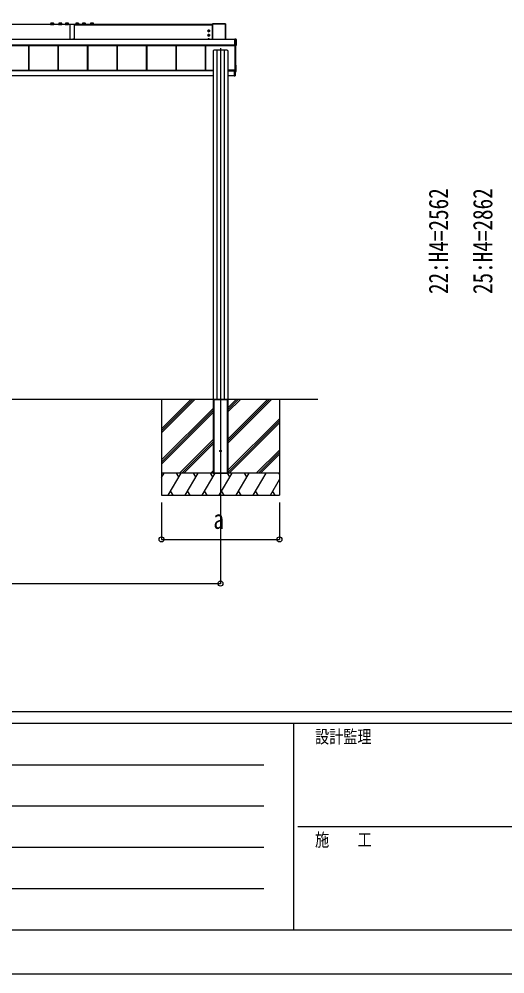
# Model space of a CAD drawing. Units: millimetres, scale not verified. Extents: x -16820 to 16820, y -11880 to 11880.
# Drawn here: x -7082 to -3784, y -11880 to -5398 of the extents above; entities that cross this region are included whole.
import ezdxf
from ezdxf.enums import TextEntityAlignment as Align

# ---------------------------------------------------------------- set-up
doc = ezdxf.new("R2010")
doc.units = ezdxf.units.MM
doc.header["$LTSCALE"] = 60
for name, color, linetype in [('0-3_YKK_12', 2, 'Continuous'), ('0-4_YKK_A1', 4, 'Continuous'), ('0-5_YKK_D', 6, 'Continuous'), ('0-6_YKK_ZWAK', 7, 'Continuous')]:
    doc.layers.add(name, color=color, linetype=linetype)
doc.styles.add('ＭＳ ゴシック', font='')
doc.styles.get('ＭＳ ゴシック').set_extended_font_data('MS Gothic')

msp = doc.modelspace()

# ---------------------------------------------------------------- linework, layer by layer
at = {"layer": '0-3_YKK_12'}
msp.add_line((-5714.83, -5595.75), (-5714.83, -8730), dxfattribs=at)
at = {"layer": '0-4_YKK_A1'}
for p, q in [((-6737.02, -5434.71), (-12507.02, -5434.71)), ((-6867.49, -5427.78), (-6867.89, -5434.34)), ((-6846.15, -5434.34), (-6846.55, -5427.78)), ((-6812.49, -5427.77), (-6812.89, -5434.33)), ((-6791.15, -5434.33), (-6791.55, -5427.77)), ((-6767.49, -5427.76), (-6767.89, -5434.32)), ((-6746.15, -5434.32), (-6746.55, -5427.76)), ((-6707.02, -5434.21), (-6737.02, -5434.21)), ((-6737.02, -5435.53), (-6737.02, -5535.59)), ((-5769.92, -5434.71), (-6707.02, -5434.71)), ((-6707.02, -5435.53), (-6707.02, -5535.59)), ((-6707.02, -5436.51), (-5769.92, -5436.51)), ((-6697.49, -5427.75), (-6697.89, -5434.31)), ((-6676.15, -5434.31), (-6676.55, -5427.75)), ((-6652.49, -5427.74), (-6652.89, -5434.3)), ((-6631.15, -5434.3), (-6631.55, -5427.74)), ((-6597.49, -5427.73), (-6597.89, -5434.29)), ((-6576.15, -5434.29), (-6576.55, -5427.73)), ((-5769.92, -5535.59), (-5769.92, -5430.52)), ((-5769.58, -5430.67), (-5769.92, -5430.52)), ((-5769.58, -5535.59), (-5769.58, -5430.67)), ((-5769.42, -5430.02), (-5680.42, -5430.02)), ((-5769.42, -5430.02), (-5769.08, -5430.17)), ((-5769.08, -5430.17), (-5680.76, -5430.17)), ((-5769.08, -5430.17), (-5769.08, -5430.65)), ((-5769.08, -5430.65), (-5769.08, -5535.59)), ((-5680.76, -5430.65), (-5769.08, -5430.65)), ((-5680.76, -5430.17), (-5680.42, -5430.02)), ((-5680.76, -5430.17), (-5680.76, -5430.65)), ((-5680.76, -5535.59), (-5680.76, -5430.65)), ((-5679.92, -5430.52), (-5680.26, -5430.67)), ((-5680.26, -5430.67), (-5680.26, -5535.59)), ((-5679.92, -5430.52), (-5679.92, -5535.59)), ((-5797.2, -5476.72), (-5797.92, -5476.72)), ((-5797.2, -5506.7), (-5797.92, -5506.7)), ((-5792.64, -5478.24), (-5791.92, -5478.24)), ((-5792.64, -5508.22), (-5791.92, -5508.22)), ((-5616.42, -5535.59), (-9608.92, -5535.59)), ((-5608.89, -5534.57), (-5616.42, -5534.09)), ((-5616.42, -5534.58), (-5616.42, -5534.09)), ((-5608.89, -5535.05), (-5616.42, -5534.58)), ((-5608.89, -5576.11), (-5608.89, -5535.05)), ((-5608.42, -5535.07), (-5608.42, -5576.12)), ((-5616.42, -5575.4), (-9608.92, -5575.4)), ((-9608.92, -5575.7), (-5616.42, -5575.7)), ((-5616.42, -5575.7), (-9608.92, -5575.7)), ((-7016.42, -5743.65), (-7016.42, -5575.7)), ((-7013.82, -5743.65), (-7013.82, -5575.7)), ((-7013.42, -5743.65), (-7013.42, -5575.7)), ((-6816.42, -5743.65), (-6816.42, -5575.7)), ((-6813.82, -5743.65), (-6813.82, -5575.7)), ((-6813.42, -5743.65), (-6813.42, -5575.7)), ((-6616.42, -5743.65), (-6616.42, -5575.7)), ((-6613.82, -5743.65), (-6613.82, -5575.7)), ((-6613.42, -5743.65), (-6613.42, -5575.7)), ((-6416.42, -5743.65), (-6416.42, -5575.7)), ((-6413.82, -5743.65), (-6413.82, -5575.7)), ((-6413.42, -5743.65), (-6413.42, -5575.7)), ((-6216.42, -5743.65), (-6216.42, -5575.7)), ((-6213.82, -5743.65), (-6213.82, -5575.7)), ((-6213.42, -5743.65), (-6213.42, -5575.7)), ((-6016.42, -5743.65), (-6016.42, -5575.7)), ((-6013.82, -5743.65), (-6013.82, -5575.7)), ((-6013.42, -5743.65), (-6013.42, -5575.7)), ((-5816.42, -5743.65), (-5816.42, -5575.7)), ((-5813.82, -5743.65), (-5813.82, -5575.7)), ((-5813.42, -5743.65), (-5813.42, -5575.7)), ((-5764.83, -5610.18), (-5764.83, -7980)), ((-5739.65, -5608.44), (-5739.65, -7980)), ((-5690.02, -5608.44), (-5690.02, -7980)), ((-5664.83, -5610.18), (-5664.83, -7980)), ((-5616.42, -5576.55), (-5608.89, -5576.11)), ((-5608.89, -5576.62), (-5616.42, -5577.07)), ((-5616.42, -5577.27), (-5616.42, -5577.07)), ((-5616.42, -5577.27), (-5615.2, -5577.2)), ((-5616.42, -5577.27), (-5615.2, -5577.2)), ((-5615.2, -5577.2), (-5615.2, -5577.2)), ((-5614.92, -5751.62), (-5614.92, -5577.18)), ((-5608.89, -5576.88), (-5614.6, -5577.23)), ((-5614.6, -5577.18), (-5614.6, -5577.23)), ((-5609.92, -5751.62), (-5609.92, -5576.94)), ((-5608.89, -5576.88), (-5608.89, -5576.62)), ((-5608.42, -5576.12), (-5608.42, -5576.38)), ((-9612.42, -5743.65), (-5764.92, -5743.65)), ((-9610.92, -5745.65), (-5764.92, -5745.65)), ((-5764.92, -5748.52), (-9608.92, -5748.52)), ((-5614.92, -5743.65), (-5664.92, -5743.65)), ((-5664.92, -5745.65), (-5621.92, -5745.65)), ((-5664.92, -5748.38), (-5621.92, -5748.38)), ((-5616.92, -5743.94), (-5621.92, -5743.93)), ((-5621.92, -5748.22), (-5621.92, -5743.93)), ((-5621.92, -5748.22), (-5621.92, -5748.42)), ((-5616.2, -5748.24), (-5621.92, -5748.22)), ((-5621.92, -5748.72), (-5615.72, -5748.74)), ((-5618.68, -5743.94), (-5617.92, -5743.94)), ((-5617.92, -5743.65), (-5617.92, -5743.94)), ((-5617.92, -5743.94), (-5617.92, -5743.94)), ((-5616.92, -5743.94), (-5616.92, -5743.65)), ((-5616.2, -5745.65), (-5616.2, -5748.24)), ((-5616.2, -5745.65), (-5615.92, -5745.65)), ((-5616.2, -5748.24), (-5615.92, -5748.24)), ((-5615.92, -5748.24), (-5615.92, -5745.65)), ((-5615.92, -5748.25), (-5615.92, -5748.24)), ((-5615.73, -5748.44), (-5615.73, -5748.44)), ((-5615.72, -5748.44), (-5615.72, -5745.45)), ((-5615.72, -5748.44), (-5615.72, -5748.44)), ((-5615.7, -5743.65), (-5615.7, -5745.15)), ((-5615.7, -5745.15), (-5615.42, -5745.15)), ((-5615.7, -5748.74), (-5615.42, -5748.74)), ((-5615.42, -5745.15), (-5615.42, -5743.65)), ((-5615.42, -5745.14), (-5615.22, -5745.14)), ((-5615.42, -5748.74), (-5615.42, -5745.15)), ((-5615.42, -5781.82), (-5615.42, -5748.74)), ((-5615.42, -5752.57), (-5615.22, -5752.56)), ((-5615.42, -5753.27), (-5615.22, -5753.26)), ((-5615.42, -5753.78), (-5608.89, -5753.37)), ((-5615.42, -5753.78), (-5608.89, -5753.37)), ((-5615.2, -5753.57), (-5615.42, -5753.58)), ((-5615.22, -5753.26), (-5615.22, -5752.56)), ((-5614.92, -5751.62), (-5614.92, -5752.49)), ((-5609.42, -5752.15), (-5614.92, -5752.49)), ((-5614.92, -5752.49), (-5614.92, -5753.17)), ((-5614.92, -5753.21), (-5614.92, -5753.17)), ((-5608.89, -5753.12), (-5614.6, -5753.47)), ((-5614.6, -5753.47), (-5614.6, -5753.51)), ((-5614.42, -5752.12), (-5610.42, -5752.12)), ((-5608.89, -5711.06), (-5609.92, -5711)), ((-5609.42, -5712.09), (-5609.92, -5712.06)), ((-5608.89, -5753.37), (-5608.89, -5753.12)), ((-5608.89, -5753.37), (-5608.89, -5753.37)), ((-5608.42, -5752.62), (-5608.42, -5711.56)), ((-5608.42, -5752.62), (-5608.42, -5752.87)), ((-9608.92, -5780), (-5764.92, -5780)), ((-5664.92, -5780), (-5621.92, -5780)), ((-5621.92, -5782.5), (-5615.7, -5782.12)), ((-5621.92, -5782.2), (-5621.92, -5782.5)), ((-5615.42, -5781.82), (-5615.7, -5781.82)), ((-5054.18, -7980), (-14161.89, -7980)), ((-6114.83, -7980), (-6114.83, -8630)), ((-6114.83, -8206.63), (-5888.2, -7980)), ((-6114.83, -8178.35), (-5916.49, -7980)), ((-6114.83, -8192.49), (-5902.4, -7980.06)), ((-5764.83, -7976), (-5764.83, -8480)), ((-5764.83, -7980), (-5764.53, -7980)), ((-5764.83, -7980), (-5764.83, -8480)), ((-5764.53, -7980), (-5665.13, -7980)), ((-5762.33, -7980), (-5762.33, -8480)), ((-5760.83, -7980), (-5760.83, -8480)), ((-5668.83, -7980), (-5668.83, -8480)), ((-5667.33, -7980), (-5667.33, -8480)), ((-5664.83, -7976), (-5664.83, -8480)), ((-5664.83, -7980), (-5664.83, -8480)), ((-5664.83, -8065), (-5579.84, -7980)), ((-5664.83, -8050.86), (-5593.98, -7980)), ((-5664.83, -8036.71), (-5608.12, -7980)), ((-5664.83, -8277.13), (-5367.74, -7980.04)), ((-5664.83, -8262.99), (-5381.88, -7980.04)), ((-5664.83, -8248.85), (-5396.03, -7980.04)), ((-5314.83, -7980), (-5314.83, -8630)), ((-6114.83, -8390.48), (-5764.83, -8040.48)), ((-6114.83, -8404.62), (-5764.83, -8054.62)), ((-6114.83, -8418.76), (-5764.83, -8068.76)), ((-5664.83, -8460.98), (-5314.83, -8110.98)), ((-5664.83, -8475.12), (-5314.83, -8125.12)), ((-5655.57, -8480), (-5314.83, -8139.26)), ((-5992.23, -8480), (-5764.83, -8252.61)), ((-5978.08, -8480), (-5764.83, -8266.75)), ((-5963.94, -8480), (-5764.83, -8280.9)), ((-5471.73, -8480), (-5314.83, -8323.11)), ((-5457.58, -8480), (-5314.83, -8337.25)), ((-5443.44, -8480), (-5314.83, -8351.39)), ((-5314.83, -8480), (-6114.83, -8480)), ((-6114.83, -8508.94), (-6098.13, -8480)), ((-5314.83, -8480), (-6114.83, -8480)), ((-6069.26, -8630), (-5982.66, -8480)), ((-5997.66, -8505.98), (-6012.66, -8480)), ((-5953.79, -8630), (-5867.19, -8480)), ((-5882.19, -8505.98), (-5897.19, -8480)), ((-5838.32, -8630), (-5751.71, -8480)), ((-5766.72, -8505.98), (-5781.72, -8480)), ((-5780.09, -8480), (-5764.83, -8464.74)), ((-5764.83, -8480), (-5664.83, -8480)), ((-5722.85, -8630), (-5636.25, -8480)), ((-5651.25, -8505.98), (-5666.25, -8480)), ((-5607.38, -8630), (-5520.77, -8480)), ((-5535.78, -8505.98), (-5550.78, -8480)), ((-5491.91, -8630), (-5405.3, -8480)), ((-5314.83, -8488.66), (-5319.84, -8480)), ((-6113.13, -8505.98), (-6114.83, -8503.02)), ((-5376.44, -8630), (-5314.83, -8523.3)), ((-6054.26, -8604.02), (-6039.26, -8630)), ((-5938.79, -8604.02), (-5923.79, -8630)), ((-5823.32, -8604.02), (-5808.32, -8630)), ((-5707.85, -8604.02), (-5692.85, -8630)), ((-5592.38, -8604.02), (-5577.38, -8630)), ((-5476.91, -8604.02), (-5461.91, -8630)), ((-5361.44, -8604.02), (-5346.44, -8630)), ((-6114.83, -8630), (-5314.83, -8630))]:
    msp.add_line(p, q, dxfattribs=at)
for points in [[(-6868.78, -5434.6), (-6868.89, -5434.77), (-6868.91, -5434.92)], [(-6868.43, -5434.45), (-6868.38, -5434.42), (-6868.02, -5434.35), (-6867.3, -5434.29), (-6866.25, -5434.23), (-6864.9, -5434.17), (-6863.31, -5434.13), (-6861.5, -5434.09), (-6859.56, -5434.07), (-6857.53, -5434.06), (-6855.49, -5434.06), (-6853.5, -5434.08), (-6851.62, -5434.11), (-6849.91, -5434.15), (-6848.43, -5434.19), (-6847.23, -5434.25), (-6846.34, -5434.32), (-6845.8, -5434.39), (-6845.63, -5434.43)], [(-6813.78, -5434.59), (-6813.89, -5434.76), (-6813.91, -5434.91)], [(-6813.43, -5434.44), (-6813.38, -5434.41), (-6813.02, -5434.34), (-6812.3, -5434.28), (-6811.25, -5434.22), (-6809.9, -5434.16), (-6808.31, -5434.12), (-6806.5, -5434.08), (-6804.56, -5434.06), (-6802.53, -5434.05), (-6800.49, -5434.05), (-6798.5, -5434.07), (-6796.62, -5434.1), (-6794.91, -5434.14), (-6793.43, -5434.19), (-6792.23, -5434.24), (-6791.34, -5434.31), (-6790.8, -5434.38), (-6790.63, -5434.42)], [(-6768.78, -5434.59), (-6768.89, -5434.75), (-6768.91, -5434.91)], [(-6768.43, -5434.44), (-6768.38, -5434.41), (-6768.02, -5434.34), (-6767.3, -5434.27), (-6766.25, -5434.21), (-6764.9, -5434.15), (-6763.31, -5434.11), (-6761.5, -5434.08), (-6759.56, -5434.05), (-6757.53, -5434.04), (-6755.49, -5434.05), (-6753.5, -5434.06), (-6751.62, -5434.09), (-6749.91, -5434.13), (-6748.43, -5434.18), (-6747.23, -5434.23), (-6746.34, -5434.3), (-6745.8, -5434.37), (-6745.63, -5434.42)], [(-6698.63, -5434.47), (-6698.69, -5434.49), (-6698.81, -5434.61)], [(-6698.4, -5434.4), (-6698.24, -5434.36), (-6697.7, -5434.29), (-6696.81, -5434.23), (-6695.61, -5434.17), (-6694.13, -5434.12), (-6692.43, -5434.08), (-6690.55, -5434.05), (-6688.55, -5434.03), (-6686.51, -5434.03), (-6684.48, -5434.04), (-6682.54, -5434.06), (-6680.74, -5434.1), (-6679.14, -5434.14), (-6677.79, -5434.19), (-6676.74, -5434.25), (-6676.02, -5434.32), (-6675.66, -5434.39), (-6675.65, -5434.4)], [(-6653.63, -5434.46), (-6653.69, -5434.49), (-6653.81, -5434.6)], [(-6653.4, -5434.4), (-6653.24, -5434.35), (-6652.7, -5434.28), (-6651.81, -5434.22), (-6650.61, -5434.16), (-6649.13, -5434.11), (-6647.43, -5434.07), (-6645.55, -5434.04), (-6643.55, -5434.03), (-6641.51, -5434.02), (-6639.48, -5434.03), (-6637.54, -5434.05), (-6635.74, -5434.09), (-6634.14, -5434.13), (-6632.79, -5434.19), (-6631.74, -5434.25), (-6631.02, -5434.31), (-6630.66, -5434.38), (-6630.65, -5434.39)], [(-6598.63, -5434.45), (-6598.69, -5434.48), (-6598.81, -5434.59)], [(-6598.4, -5434.39), (-6598.24, -5434.34), (-6597.7, -5434.27), (-6596.81, -5434.21), (-6595.61, -5434.15), (-6594.13, -5434.1), (-6592.43, -5434.06), (-6590.55, -5434.03), (-6588.55, -5434.02), (-6586.51, -5434.01), (-6584.48, -5434.02), (-6582.54, -5434.04), (-6580.74, -5434.08), (-6579.14, -5434.12), (-6577.79, -5434.18), (-6576.74, -5434.24), (-6576.02, -5434.3), (-6575.66, -5434.37), (-6575.65, -5434.38)], [(-5797.92, -5476.72), (-5797.92, -5478.24), (-5797.2, -5478.24)], [(-5797.92, -5506.7), (-5797.92, -5508.22), (-5797.2, -5508.22)], [(-5794.16, -5475.2), (-5794.16, -5474.48), (-5795.68, -5474.48), (-5795.68, -5475.2)], [(-5795.68, -5479.76), (-5795.68, -5480.48), (-5794.16, -5480.48), (-5794.16, -5479.76)], [(-5794.16, -5505.18), (-5794.16, -5504.46), (-5795.68, -5504.46), (-5795.68, -5505.18)], [(-5795.68, -5509.74), (-5795.68, -5510.46), (-5794.16, -5510.46), (-5794.16, -5509.74)], [(-5791.92, -5478.24), (-5791.92, -5476.72), (-5792.64, -5476.72)], [(-5791.92, -5508.22), (-5791.92, -5506.7), (-5792.64, -5506.7)], [(-5794.92, -5531.81), (-5799.92, -5534.7), (-5799.92, -5535.59)], [(-5794.16, -5535.31), (-5794.16, -5534.59), (-5795.68, -5534.59), (-5795.68, -5535.31)], [(-5789.92, -5535.59), (-5789.92, -5534.7), (-5794.92, -5531.81)], [(-5616.42, -5577.07), (-5616.42, -5576.55), (-5616.42, -5534.58)], [(-5615.74, -5748.44), (-5621.92, -5748.42), (-5621.92, -5748.72), (-5621.92, -5782.2)], [(-5615.7, -5748.74), (-5615.7, -5781.82), (-5621.92, -5782.2)], [(-5615.72, -5748.44), (-5615.72, -5748.44), (-5615.73, -5748.44)], [(-5609.42, -5752.15), (-5609.42, -5712.03), (-5609.92, -5712)], [(-5764.53, -7980), (-5665.13, -7980), (-5664.83, -7980)]]:
    msp.add_lwpolyline(points, dxfattribs=at)
for points in [[(-5794.92, -5471.71), (-5799.92, -5474.6), (-5799.92, -5480.37), (-5794.92, -5483.26), (-5789.92, -5480.37), (-5789.92, -5474.6)], [(-5794.92, -5501.69), (-5799.92, -5504.58), (-5799.92, -5510.35), (-5794.92, -5513.24), (-5789.92, -5510.35), (-5789.92, -5504.58)]]:
    msp.add_lwpolyline(points, close=True, dxfattribs=at)
for centre, radius in [((-5794.92, -5477.48), 6.25), ((-5794.92, -5507.46), 6.25), ((-5794.92, -5477.48), 5), ((-5794.92, -5507.46), 5), ((-5714.83, -8330), 5)]:
    msp.add_circle(centre, radius, dxfattribs=at)
for centre, radius, start, end in [((-6857.01, -5544.97), 117.66, 84.90158, 95.11399), ((-6856.98, -5660.01), 225.52, 87.35048, 92.66936), ((-6864.29, -5428.06), 3.19, 87.13132, 174.52543), ((-6857.13, -5551.66), 126.97, 86.70011, 93.04891), ((-6849.69, -5428.05), 3.15, 1.62446, 87.11785), ((-6845.55, -5434.87), 0.411, 20.47829, 64.60156), ((-6802.01, -5544.96), 117.66, 84.90158, 95.11399), ((-6801.98, -5660), 225.52, 87.35048, 92.66936), ((-6809.29, -5428.05), 3.19, 87.13132, 174.52543), ((-6802.13, -5551.65), 126.97, 86.70011, 93.04891), ((-6794.69, -5428.04), 3.15, 1.62446, 87.11785), ((-6790.55, -5434.87), 0.411, 20.47829, 64.60156), ((-6757.01, -5544.95), 117.66, 84.90158, 95.11399), ((-6756.98, -5659.99), 225.52, 87.35048, 92.66936), ((-6764.29, -5428.04), 3.19, 87.13132, 174.52543), ((-6757.13, -5551.64), 126.97, 86.70011, 93.04891), ((-6749.69, -5428.03), 3.15, 1.62446, 87.11785), ((-6745.55, -5434.86), 0.411, 20.47829, 64.60156), ((-6694.33, -5428.03), 3.17, 88.97586, 178.25115), ((-6687, -5544.95), 117.67, 84.90628, 95.11784), ((-6686.98, -5659.98), 225.52, 87.35048, 92.66936), ((-6687.03, -5553.32), 128.66, 86.8506, 93.10193), ((-6679.68, -5427.99), 3.12, 4.87454, 87.70975), ((-6675.58, -5434.85), 0.432, 23.70801, 71.33999), ((-6649.33, -5428.02), 3.17, 88.97586, 178.25115), ((-6642, -5544.94), 117.67, 84.90628, 95.11784), ((-6641.98, -5659.97), 225.52, 87.35048, 92.66936), ((-6642.03, -5553.31), 128.66, 86.8506, 93.10193), ((-6634.68, -5427.98), 3.12, 4.87454, 87.70975), ((-6630.58, -5434.85), 0.432, 23.70801, 71.33999), ((-6594.33, -5428.01), 3.17, 88.97586, 178.25115), ((-6587, -5544.93), 117.67, 84.90628, 95.11784), ((-6586.98, -5659.96), 225.52, 87.35048, 92.66936), ((-6587.03, -5553.3), 128.66, 86.8506, 93.10193), ((-6579.68, -5427.97), 3.12, 4.87454, 87.70975), ((-6575.58, -5434.84), 0.432, 23.70801, 71.33999), ((-5769.08, -5430.67), 0.5, 90.15046, 179.81463), ((-5769.2, -5434.77), 4.12, 88.40447, 95.35624), ((-5680.76, -5430.67), 0.5, 0.18537, 89.84954), ((-5680.64, -5434.77), 4.12, 84.64376, 91.59553), ((-5794.92, -5477.48), 5.58, 153.74848, 206.25152), ((-5794.92, -5507.46), 5.58, 153.74848, 206.25152), ((-5794.92, -5477.48), 5.58, 93.74848, 146.25152), ((-5794.92, -5477.48), 5.58, 213.74848, 266.25152), ((-5794.92, -5507.46), 5.58, 93.74848, 146.25152), ((-5797.2, -5475.2), 1.52, 270, 0), ((-5797.2, -5479.76), 1.52, 0, 90), ((-5797.2, -5505.18), 1.52, 270, 0), ((-5797.2, -5509.74), 1.52, 0, 90), ((-5794.92, -5477.48), 5.58, 33.74848, 86.25152), ((-5794.92, -5477.48), 5.58, 273.74848, 326.25152), ((-5794.92, -5507.46), 5.58, 33.74848, 86.25152), ((-5792.64, -5475.2), 1.52, 180, 270), ((-5792.64, -5479.76), 1.52, 90, 180), ((-5792.64, -5505.18), 1.52, 180, 270), ((-5792.64, -5509.74), 1.52, 90, 180), ((-5794.92, -5477.48), 5.58, 333.74848, 26.25152), ((-5794.92, -5507.46), 5.58, 333.74848, 26.25152), ((-6715.02, -5537.03), 3, 28.6712, 151.3288), ((-5794.92, -5537.59), 6.25, 18.6778, 161.3222), ((-5794.92, -5537.59), 5.58, 153.74848, 158.95997), ((-5794.92, -5507.46), 5.58, 213.74848, 266.25152), ((-5794.92, -5537.59), 5.58, 93.74848, 146.25152), ((-5794.92, -5537.59), 5, 23.5974, 156.4026), ((-5797.2, -5535.31), 1.52, 349.44385, 0), ((-5794.92, -5507.46), 5.58, 273.74848, 326.25152), ((-5794.92, -5537.59), 5.58, 33.74848, 86.25152), ((-5792.64, -5535.31), 1.52, 180, 190.55615), ((-5794.92, -5537.59), 5.58, 21.04003, 26.25152), ((-5608.92, -5535.07), 0.5, 0, 86.3803), ((-5610.87, -5534.81), 1.99, 352.9418, 6.81012), ((-5608.78, -5538.35), 3.31, 83.7994, 91.95129), ((-5614.71, -5578.83), 1.65, 88.34878, 92.66982), ((-5614.62, -5576.93), 0.3, 237.70555, 273.49966), ((-5614.62, -5576.88), 0.3, 249.747, 273.49842), ((-5608.78, -5579.41), 3.31, 83.7994, 91.95129), ((-5611.13, -5576.37), 2.26, 353.44064, 6.55936), ((-5608.92, -5576.12), 0.5, 273.48119, 359.98396), ((-5608.92, -5576.38), 0.5, 273.48119, 359.98396), ((-5616.13, -5750.23), 1.98, 83.79926, 91.95127), ((-5615.74, -5748.74), 0.3, 87.77338, 89.77816), ((-5615.74, -5748.58), 0.141, 85.77463, 89.9759), ((-5616.97, -5748.66), 1.25, 356.45735, 10.27369), ((-5616.93, -5748.61), 1.21, 354.17006, 8.37745), ((-5617.05, -5745.22), 1.35, 350.09675, 2.91202), ((-5615.72, -5745.15), 0.3, 269.98255, 359.98254), ((-5615.72, -5748.74), 0.3, 0, 89.87763), ((-5616.92, -5748.66), 1.22, 356.27163, 10.47203), ((-5615.22, -5744.84), 0.3, 269.98255, 359.98254), ((-5654.95, -5755.76), 39.81, 3.16075, 3.6073), ((-5614.42, -5751.62), 0.5, 180.01746, 270.01745), ((-5614.62, -5753.17), 0.3, 180.0189, 273.51595), ((-5614.62, -5753.21), 0.3, 180.0189, 273.51595), ((-5610.42, -5751.62), 0.5, 269.98255, 359.98254), ((-5608.92, -5711.56), 0.5, 0.01604, 86.51881), ((-5608.92, -5752.62), 0.5, 273.48119, 359.98396), ((-5608.92, -5752.87), 0.5, 273.6197, 0), ((-5608.92, -5752.87), 0.5, 273.48119, 359.98396), ((-5615.72, -5781.82), 0.3, 273.5, 0), ((-5616.93, -5781.97), 1.24, 353.06854, 6.93146)]:
    msp.add_arc(centre, radius, start, end, dxfattribs=at)
for centre, major_axis, ratio, start_param, end_param in [((-5769.42, -5430.52), (0.382, -0.325), 0.996231, 2.2770247, 3.8440941), ((-5680.42, -5430.52), (0.382, 0.325), 0.996231, 5.5806839, 7.1477533), ((-5714.83, -5610.18), (50, 0), 0.04, 6.2831853, 9.424778), ((-5615.2, -5577.22), (0.6, 0.037), 0.034769, 0.7749476, 1.5686685), ((-5615.2, -5577.22), (0.6, 0.037), 0.034769, 6.2810574, 7.0581329), ((-5615.7, -5745.65), (-0.301, 0.4), 0.997782, 5.6362522, 7.2070486), ((-5616.22, -5748.24), (-0.001, 0.2), 0.09157, 4.6769241, 4.7117655), ((-5615.72, -5748.24), (0.482, 0.007), 0.414889, 3.1353871, 4.6694768), ((-5615.72, -5745.65), (-0.108, 0.169), 0.994155, 5.7105836, 7.28138), ((-5615.72, -5748.24), (0.145, 0.15), 0.921201, 2.3804184, 3.9145081), ((-5615.7, -5748.24), (-0.301, 0.4), 0.997782, 2.4579529, 2.4946596), ((-5615.22, -5752.55), (0.3, 0.018), 0.034769, 4.7102611, 6.2810574), ((-5615.22, -5753.25), (0.3, 0.037), 0.034385, 4.7081804, 6.2789767), ((-5615.2, -5753.55), (0.6, 0.037), 0.034769, 4.7102611, 6.2810574)]:
    msp.add_ellipse(centre, major_axis=major_axis, ratio=ratio, start_param=start_param, end_param=end_param, dxfattribs=at)
at = {"layer": '0-5_YKK_D'}
for p, q in [((-6114.92, -8680), (-6114.92, -8931)), ((-5714.83, -8679.99), (-5714.83, -9231)), ((-5314.92, -8680), (-5314.92, -8931)), ((-6114.92, -8930), (-5314.92, -8930)), ((-13514.83, -9230), (-5714.83, -9230))]:
    msp.add_line(p, q, dxfattribs=at)
for centre in [(-6114.92, -8930), (-5314.92, -8930), (-5714.83, -9230)]:
    msp.add_circle(centre, 17, dxfattribs=at)
at = {"layer": '0-6_YKK_ZWAK'}
for p, q in [((15580.08, -10100), (-15619.92, -10100)), ((-5219.92, -10180), (-15619.92, -10180)), ((-5219.92, -10180), (-5219.92, -11580)), ((-19.92, -10180), (-5219.92, -10180)), ((-15449.92, -10460), (-5419.92, -10460)), ((-15449.92, -10740), (-5419.92, -10740)), ((-5189.92, -10880), (-19.92, -10880)), ((-15449.92, -11020), (-5419.92, -11020)), ((-15449.92, -11300), (-5419.92, -11300)), ((-15619.92, -11580), (-5219.92, -11580)), ((-5219.92, -11580), (-19.92, -11580))]:
    msp.add_line(p, q, dxfattribs=at)
msp.add_lwpolyline([(-16820, -11880), (16820, -11880), (16820, 11880), (-16820, 11880)], close=True, dxfattribs=at)

# ---------------------------------------------------------------- texts
at = {"layer": '0-5_YKK_D', "style": 'ＭＳ ゴシック', "width": 0.8}
for s, p in [('22:H4=2562', (-4129.92, -7264.31)), ('25:H4=2862', (-3829.92, -7264.31))]:
    msp.add_text(s, height=132, rotation=90, dxfattribs=at).set_placement(p, align=Align.BOTTOM_LEFT)
msp.add_text('a', height=132, dxfattribs=at).set_placement((-5762.92, -8898), align=Align.BOTTOM_LEFT)
at = {"layer": '0-6_YKK_ZWAK', "style": 'ＭＳ ゴシック', "width": 0.8}
for s, p in [('設計監理', (-5073.25, -10340)), ('施\u3000\u3000工', (-5073.25, -11040))]:
    msp.add_text(s, height=87.98, dxfattribs=at).set_placement(p, align=Align.BOTTOM_LEFT)

doc.saveas('drawing.dxf')
